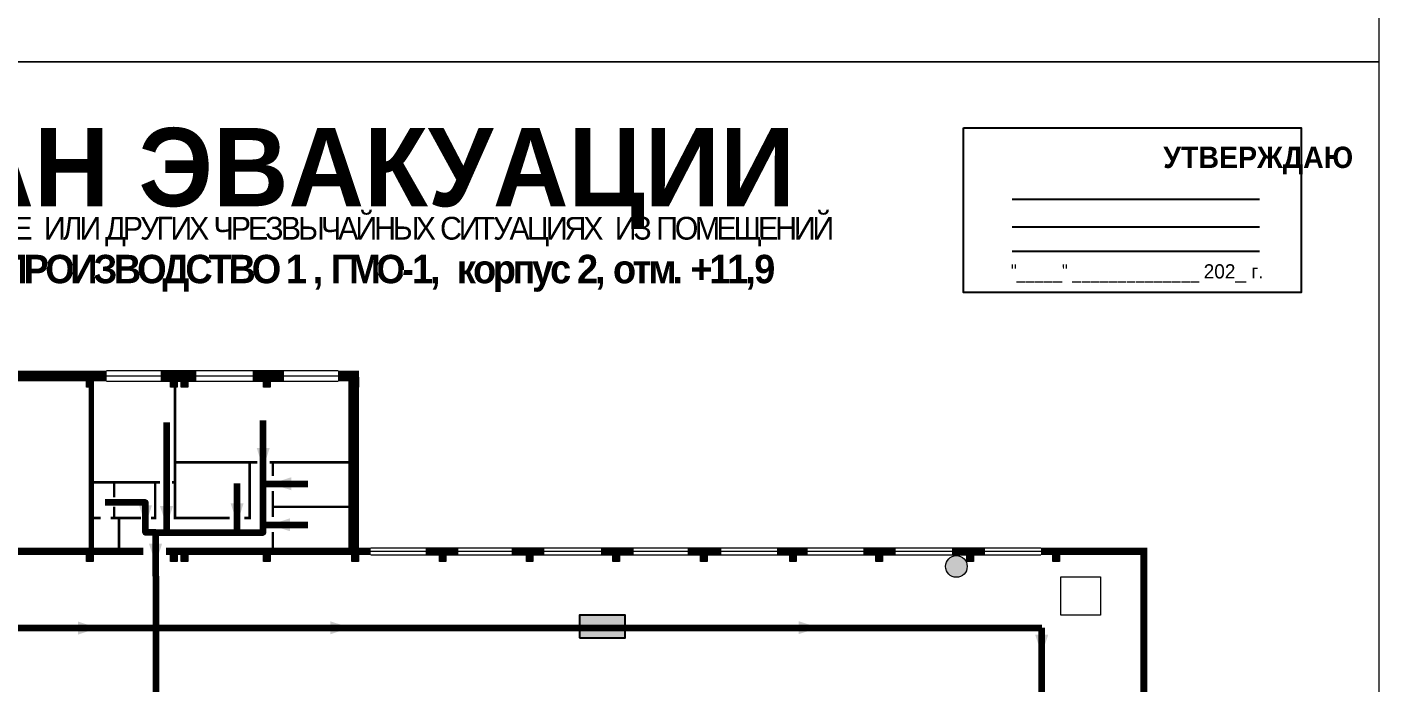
# Model space of a CAD drawing. Header units: millimetres. Extents: x 13810 to 67229, y 12374 to 21950.
# Drawn here: x 40558.4 to 40938.7, y 14769.9 to 14954.2 of the extents above; entities that cross this region are included whole.
import ezdxf

# ---------------------------------------------------------------- set-up
doc = ezdxf.new("R2010")
doc.units = ezdxf.units.MM
doc.layers.add('План_Штампы', color=7, linetype='Continuous')
doc.styles.add('обычный', font='arial.ttf')

# ---------------------------------------------------------------- blocks, each defined once
blk = doc.blocks.new('A$C7B8C2D5B')
at = {"lineweight": 0}
h = blk.add_hatch(color=5, dxfattribs=at)
h.dxf.hatch_style = 1
h.paths.add_polyline_path([(1.4, -3.02, 1), (-2.11, -3.02, 1)])
at = {"color": 5, "lineweight": 0}
blk.add_circle((-0.36, -3.02), 1.75, dxfattribs=at)
blk = doc.blocks.new('A$C32E8229D')
at = {"true_color": 0xffffff}
blk.add_hatch(color=7, dxfattribs=at).paths.add_polyline_path([(0, 0), (0, -8), (16, -8), (16, 0)])
h = blk.add_hatch(color=126)
h.paths.add_polyline_path([(0.2, -0.2), (15.8, -0.2), (15.8, -7.8), (0.2, -7.8)])
h.paths.add_polyline_path([(13.49, -2.05), (12.08, -2.05), (11.37, -2.63, 0.162397), (11.29, -2.84), (11.29, -3.63), (10.35, -3.63), (10.35, -4.05), (11.68, -4.05), (11.68, -3.48), (12.26, -4.28), (11.29, -5.1), (11.29, -6.78), (11.85, -6.78), (11.85, -5.44), (12.8, -4.64), (12.8, -5.94), (14.46, -5.94), (14.46, -5.39), (13.45, -5.39), (13.45, -3.97), (12.46, -2.59), (13.15, -2.59), (13.69, -3.34), (14.18, -3)], flags=16)
h.paths.add_polyline_path([(10.74, -1.82, 1), (11.8, -1.82, 1)], flags=16)
h.paths.add_polyline_path([(9.39, -3.59), (5.99, -3.59), (6.56, -3.03), (5.91, -3.03), (5.1, -3.83), (5.91, -4.64), (6.56, -4.64), (5.99, -4.09), (9.39, -4.09)], flags=16)
h.paths.add_polyline_path([(4.29, -1.08), (1.72, -1.08), (1.72, -6.6), (4.29, -6.6)], flags=16)
at = {"color": 126}
blk.add_lwpolyline([(16, -8), (0, -8), (0, 0), (16, 0)], close=True, dxfattribs=at)

msp = doc.modelspace()

# ---------------------------------------------------------------- hatches: boundary and pattern name
at = {"lineweight": 0}
h = msp.add_hatch(color=256, dxfattribs=at)
h.dxf.hatch_style = 1
h.paths.add_polyline_path([(40575.13, 14853.04), (40577, 14853.04), (40577, 14855.79), (40575.13, 14855.79)])
h = msp.add_hatch(color=256, dxfattribs=at)
h.dxf.hatch_style = 1
h.paths.add_polyline_path([(40598.81, 14853.04), (40600.67, 14853.04), (40600.67, 14855.79), (40598.81, 14855.79)])
h = msp.add_hatch(color=256, dxfattribs=at)
h.dxf.hatch_style = 1
h.paths.add_polyline_path([(40601.79, 14853.04), (40603.66, 14853.04), (40603.66, 14855.79), (40601.79, 14855.79)])
h = msp.add_hatch(color=256, dxfattribs=at)
h.dxf.hatch_style = 1
h.paths.add_polyline_path([(40624.95, 14853.04), (40626.82, 14853.04), (40626.82, 14855.79), (40624.95, 14855.79)])
h = msp.add_hatch(color=256, dxfattribs=at)
h.dxf.hatch_style = 1
h.paths.add_polyline_path([(40649.76, 14853.04), (40651.62, 14853.04), (40651.62, 14855.79), (40649.76, 14855.79)])
h = msp.add_hatch(color=256, dxfattribs=at)
h.dxf.hatch_style = 1
h.paths.add_polyline_path([(40575.13, 14804.07), (40577, 14804.07), (40577, 14806.82), (40575.13, 14806.82)])
h = msp.add_hatch(color=256, dxfattribs=at)
h.dxf.hatch_style = 1
h.paths.add_polyline_path([(40598.81, 14804.07), (40600.67, 14804.07), (40600.67, 14806.82), (40598.81, 14806.82)])
h = msp.add_hatch(color=256, dxfattribs=at)
h.dxf.hatch_style = 1
h.paths.add_polyline_path([(40601.79, 14804.07), (40603.66, 14804.07), (40603.66, 14806.82), (40601.79, 14806.82)])
h = msp.add_hatch(color=256, dxfattribs=at)
h.dxf.hatch_style = 1
h.paths.add_polyline_path([(40624.95, 14804.07), (40626.82, 14804.07), (40626.82, 14806.82), (40624.95, 14806.82)])
h = msp.add_hatch(color=256, dxfattribs=at)
h.dxf.hatch_style = 1
h.paths.add_polyline_path([(40649.76, 14804.07), (40651.62, 14804.07), (40651.62, 14806.82), (40649.76, 14806.82)])
h = msp.add_hatch(color=256, dxfattribs=at)
h.dxf.hatch_style = 1
h.paths.add_polyline_path([(40674.4, 14804.07), (40676.27, 14804.07), (40676.27, 14806.82), (40674.4, 14806.82)])
h = msp.add_hatch(color=256, dxfattribs=at)
h.dxf.hatch_style = 1
h.paths.add_polyline_path([(40698.88, 14804.07), (40700.74, 14804.07), (40700.74, 14806.82), (40698.88, 14806.82)])
h = msp.add_hatch(color=256, dxfattribs=at)
h.dxf.hatch_style = 1
h.paths.add_polyline_path([(40723.17, 14804.07), (40725.04, 14804.07), (40725.04, 14806.82), (40723.17, 14806.82)])
h = msp.add_hatch(color=256, dxfattribs=at)
h.dxf.hatch_style = 1
h.paths.add_polyline_path([(40747.89, 14804.07), (40749.76, 14804.07), (40749.76, 14806.82), (40747.89, 14806.82)])
h = msp.add_hatch(color=256, dxfattribs=at)
h.dxf.hatch_style = 1
h.paths.add_polyline_path([(40772.95, 14804.07), (40774.82, 14804.07), (40774.82, 14806.82), (40772.95, 14806.82)])
h = msp.add_hatch(color=256, dxfattribs=at)
h.dxf.hatch_style = 1
h.paths.add_polyline_path([(40797.2, 14804.07), (40799.07, 14804.07), (40799.07, 14806.82), (40797.2, 14806.82)])
h = msp.add_hatch(color=256, dxfattribs=at)
h.dxf.hatch_style = 1
h.paths.add_polyline_path([(40822.82, 14804.07), (40824.69, 14804.07), (40824.69, 14806.82), (40822.82, 14806.82)])
h = msp.add_hatch(color=256, dxfattribs=at)
h.dxf.hatch_style = 1
h.paths.add_polyline_path([(40847, 14804.07), (40848.87, 14804.07), (40848.87, 14806.82), (40847, 14806.82)])

# ---------------------------------------------------------------- linework, layer by layer
at = {"color": 126, "lineweight": 0, "true_color": 0x008754}
for points in [[(40338.71, 15339.45), (40938.71, 15339.45), (40938.71, 14944.45), (40338.71, 14944.45)], [(40338.71, 15339.45), (40938.71, 15339.45), (40938.71, 14944.45), (40338.71, 14944.45)], [(40338.71, 15339.45), (40938.71, 15339.45), (40938.71, 14944.45), (40338.71, 14944.45)], [(40338.71, 15339.45), (40938.71, 15339.45), (40938.71, 14944.45), (40338.71, 14944.45)], [(40338.71, 14944.45), (40938.71, 14944.45), (40938.71, 14549.45), (40338.71, 14549.45)], [(40338.71, 14944.45), (40938.71, 14944.45), (40938.71, 14549.45), (40338.71, 14549.45)], [(40338.71, 14944.45), (40938.71, 14944.45), (40938.71, 14549.45), (40338.71, 14549.45)], [(40338.71, 14944.45), (40938.71, 14944.45), (40938.71, 14549.45), (40338.71, 14549.45)]]:
    msp.add_lwpolyline(points, close=True, dxfattribs=at)
msp.add_lwpolyline([(40821.8, 14925.87), (40916.8, 14925.87), (40916.8, 14879.67), (40821.8, 14879.67)], close=True)
for points in [[(40835.55, 14905.83), (40905.08, 14905.83)], [(40835.55, 14898.07), (40905.08, 14898.07)], [(40835.55, 14891.28), (40905.08, 14891.28)]]:
    msp.add_lwpolyline(points)
at = {"lineweight": 0}
for points, const_width in [([(40402.74, 14704.63), (40402.74, 14856.19), (40580.81, 14856.19)], 3), ([(40576.48, 14806.89), (40576.48, 14856.19)], 1.5), ([(40595.98, 14856.19), (40606.04, 14856.19)], 3), ([(40615.42, 14816.26), (40600.04, 14816.26), (40600.04, 14856.19)], 0.7), ([(40621.91, 14856.19), (40630.7, 14856.19)], 3), ([(40645.91, 14856.19), (40650.3, 14856.19), (40650.3, 14806.89)], 3), ([(40623.17, 14831.91), (40600.04, 14831.91)], 0.7), ([(40619.57, 14816.26), (40621.04, 14816.26), (40621.04, 14831.91)], 0.7), ([(40626.65, 14831.91), (40650.3, 14831.91)], 0.7), ([(40627.54, 14831.91), (40627.54, 14828.07)], 0.7), ([(40595.86, 14826.28), (40576.48, 14826.28)], 0.7), ([(40582.95, 14822.05), (40582.95, 14826.28)], 0.7), ([(40593.33, 14816.26), (40594.45, 14816.26), (40594.45, 14826.28)], 0.7), ([(40599.16, 14826.28), (40600.04, 14826.28)], 0.7), ([(40627.54, 14823.83), (40627.54, 14816.52)], 0.7), ([(40579.12, 14816.26), (40576.48, 14816.26)], 0.7), ([(40581.95, 14816.26), (40590.52, 14816.26)], 0.7), ([(40582.95, 14816.26), (40582.95, 14819.4)], 0.7), ([(40584.31, 14806.89), (40584.31, 14816.26)], 0.7), ([(40627.54, 14819.41), (40650.3, 14819.41)], 0.7), ([(40627.54, 14812.34), (40627.54, 14806.89)], 0.7), ([(40872.56, 14657.96), (40872.56, 14807.92)], 2), ([(40591.09, 14806.89), (40402.74, 14806.89)], 2), ([(40655.1, 14806.89), (40597.51, 14806.89)], 2), ([(40670.51, 14806.89), (40679.7, 14806.89)], 2), ([(40694.78, 14806.89), (40703.98, 14806.89)], 2), ([(40719.86, 14806.89), (40729.05, 14806.89)], 2), ([(40744.27, 14806.89), (40753.73, 14806.89)], 2), ([(40769.34, 14806.89), (40778, 14806.89)], 2), ([(40793.7, 14806.89), (40802.72, 14806.89)], 2), ([(40818.65, 14806.89), (40827.85, 14806.89)], 2), ([(40843.64, 14806.89), (40872.56, 14806.89)], 2)]:
    msp.add_lwpolyline(points, dxfattribs=dict(at, const_width=const_width))
for points in [[(40575.13, 14853.04), (40575.13, 14855.79), (40577, 14855.79), (40577, 14853.04), (40575.13, 14853.04)], [(40580.81, 14857.69), (40645.91, 14857.69)], [(40580.81, 14856.19), (40645.91, 14856.19)], [(40580.81, 14854.69), (40645.91, 14854.69)], [(40598.81, 14853.04), (40598.81, 14855.79), (40600.67, 14855.79), (40600.67, 14853.04), (40598.81, 14853.04)], [(40601.79, 14853.04), (40601.79, 14855.79), (40603.66, 14855.79), (40603.66, 14853.04), (40601.79, 14853.04)], [(40624.95, 14853.04), (40624.95, 14855.79), (40626.82, 14855.79), (40626.82, 14853.04), (40624.95, 14853.04)], [(40649.76, 14853.04), (40649.76, 14855.79), (40651.62, 14855.79), (40651.62, 14853.04), (40649.76, 14853.04)], [(40575.13, 14804.07), (40575.13, 14806.82), (40577, 14806.82), (40577, 14804.07), (40575.13, 14804.07)], [(40598.81, 14804.07), (40598.81, 14806.82), (40600.67, 14806.82), (40600.67, 14804.07), (40598.81, 14804.07)], [(40601.79, 14804.07), (40601.79, 14806.82), (40603.66, 14806.82), (40603.66, 14804.07), (40601.79, 14804.07)], [(40624.95, 14804.07), (40624.95, 14806.82), (40626.82, 14806.82), (40626.82, 14804.07), (40624.95, 14804.07)], [(40649.76, 14804.07), (40649.76, 14806.82), (40651.62, 14806.82), (40651.62, 14804.07), (40649.76, 14804.07)], [(40655.1, 14807.9), (40843.64, 14807.9)], [(40655.1, 14806.89), (40843.64, 14806.89)], [(40655.1, 14806.89), (40843.64, 14806.89)], [(40655.1, 14805.89), (40843.64, 14805.89)], [(40674.4, 14804.07), (40674.4, 14806.82), (40676.27, 14806.82), (40676.27, 14804.07), (40674.4, 14804.07)], [(40698.88, 14804.07), (40698.88, 14806.82), (40700.74, 14806.82), (40700.74, 14804.07), (40698.88, 14804.07)], [(40723.17, 14804.07), (40723.17, 14806.82), (40725.04, 14806.82), (40725.04, 14804.07), (40723.17, 14804.07)], [(40747.89, 14804.07), (40747.89, 14806.82), (40749.76, 14806.82), (40749.76, 14804.07), (40747.89, 14804.07)], [(40772.95, 14804.07), (40772.95, 14806.82), (40774.82, 14806.82), (40774.82, 14804.07), (40772.95, 14804.07)], [(40797.2, 14804.07), (40797.2, 14806.82), (40799.07, 14806.82), (40799.07, 14804.07), (40797.2, 14804.07)], [(40822.82, 14804.07), (40822.82, 14806.82), (40824.69, 14806.82), (40824.69, 14804.07), (40822.82, 14804.07)], [(40847, 14804.07), (40847, 14806.82), (40848.87, 14806.82), (40848.87, 14804.07), (40847, 14804.07)], [(40849.18, 14788.98), (40849.18, 14799.68), (40860.36, 14799.68), (40860.36, 14788.98), (40849.18, 14788.98)]]:
    msp.add_lwpolyline(points, dxfattribs=at)
at = {"color": 126, "lineweight": 100, "true_color": 0x008754}
for points in [[(40594.63, 14812.22), (40624.85, 14812.22), (40624.85, 14843.7)], [(40597.65, 14843.08), (40597.65, 14812.22)], [(40617.53, 14812.22), (40617.53, 14825.92)], [(40624.85, 14825.87), (40637.42, 14825.87)], [(40594.63, 14799.93), (40594.63, 14812.22), (40591.77, 14812.22), (40591.77, 14820.57), (40580.4, 14820.57)], [(40624.85, 14814.35), (40637.42, 14814.35)], [(40412.42, 14798.55), (40412.42, 14785.35), (40843.92, 14785.35)], [(40594.63, 14799.93), (40594.63, 14688.21)], [(40843.92, 14722.91), (40843.92, 14785.35)]]:
    msp.add_lwpolyline(points, dxfattribs=at)
at = {"layer": 'План_Штампы', "color": 126, "true_color": 0x008754}
for points in [[(40623.02, 14835.92), (40626.68, 14835.91), (40624.87, 14830.29)], [(40632.76, 14827.71), (40632.75, 14824.05), (40627.13, 14825.86)], [(40615.68, 14820.39), (40619.34, 14820.38), (40617.53, 14814.76)], [(40589.91, 14819.85), (40593.57, 14819.85), (40591.77, 14814.23)], [(40595.81, 14819.64), (40599.48, 14819.64), (40597.67, 14814.02)], [(40632.43, 14816.19), (40632.42, 14812.53), (40626.8, 14814.34)], [(40592.73, 14809.02), (40596.4, 14809.01), (40594.59, 14803.39)], [(40572.76, 14783.49), (40572.76, 14787.15), (40578.39, 14785.34)], [(40643.71, 14783.57), (40643.71, 14787.23), (40649.34, 14785.42)], [(40775.45, 14783.59), (40775.46, 14787.25), (40781.08, 14785.44)], [(40842.01, 14783.47), (40845.67, 14783.46), (40843.87, 14777.84)]]:
    msp.add_solid(points, dxfattribs=at)

# ---------------------------------------------------------------- block references
at = {"xscale": 1.741935482621193, "yscale": 1.741935482621193, "zscale": 1.741935482621193}
msp.add_blockref('A$C7B8C2D5B', (40820.46, 14807.89), dxfattribs=at)
at = {"layer": 'План_Штампы', "color": 126, "true_color": 0x008754, "xscale": -0.8, "yscale": 0.8, "zscale": 0.8}
msp.add_blockref('A$C32E8229D', (40726.64, 14788.95), dxfattribs=at)

# ---------------------------------------------------------------- texts
at = {"lineweight": 0, "style": 'обычный'}
for s, insert, char_height, width, attachment_point in [('{\\fProxima Nova Rg|b1|i0|c204|p2;ПЛАН ЭВАКУАЦИИ}', (40497.33, 14925.87), 22, 493.8901, 1), ('\\pi-18,l18,t18;{\\fProxima Nova Rg|b1|i0|c204|p2;УТВЕРЖДАЮ\\H1.1997x; }', (40904.74, 14916.75), 6, 126.6484, 5), ('{\\fArial Narrow|b0|i0|c204|p34;"_____" ______________ \\fProxima Nova Rg|b0|i0|c204|p2;202_ г. }', (40870.71, 14884.99), 4, 78.6503, 5)]:
    msp.add_mtext(s, dxfattribs=dict(at, insert=insert, char_height=char_height, width=width, attachment_point=attachment_point))
at = {"color": 0, "lineweight": 0, "insert": (40647.1, 14901.02), "char_height": 8, "width": 449.2158, "attachment_point": 5, "style": 'обычный'}
msp.add_mtext('{\\fArial Black|b1|i0|c204|p34;\\H2x;\\T0.85;  \\fArial Narrow|b0|i0|c204|p34;\\H0.8x;\\W0.9;\\P\\fProxima Nova Rg|b0|i0|c204|p2;\\H0.5x;\\W1;\\C256;ПРИ ПОЖАРЕ  ИЛИ ДРУГИХ ЧРЕЗВЫЧАЙНЫХ СИТУАЦИЯХ  ИЗ ПОМЕЩЕНИЙ \\fProxima Nova Rg|b1|i0|c204|p2;\\H1.25x;\\PЦЭН, ПРОИЗВОДСТВО 1 , ГМО-1,  корпус 2, отм. +11,9}', dxfattribs=at)

doc.saveas('drawing.dxf')
